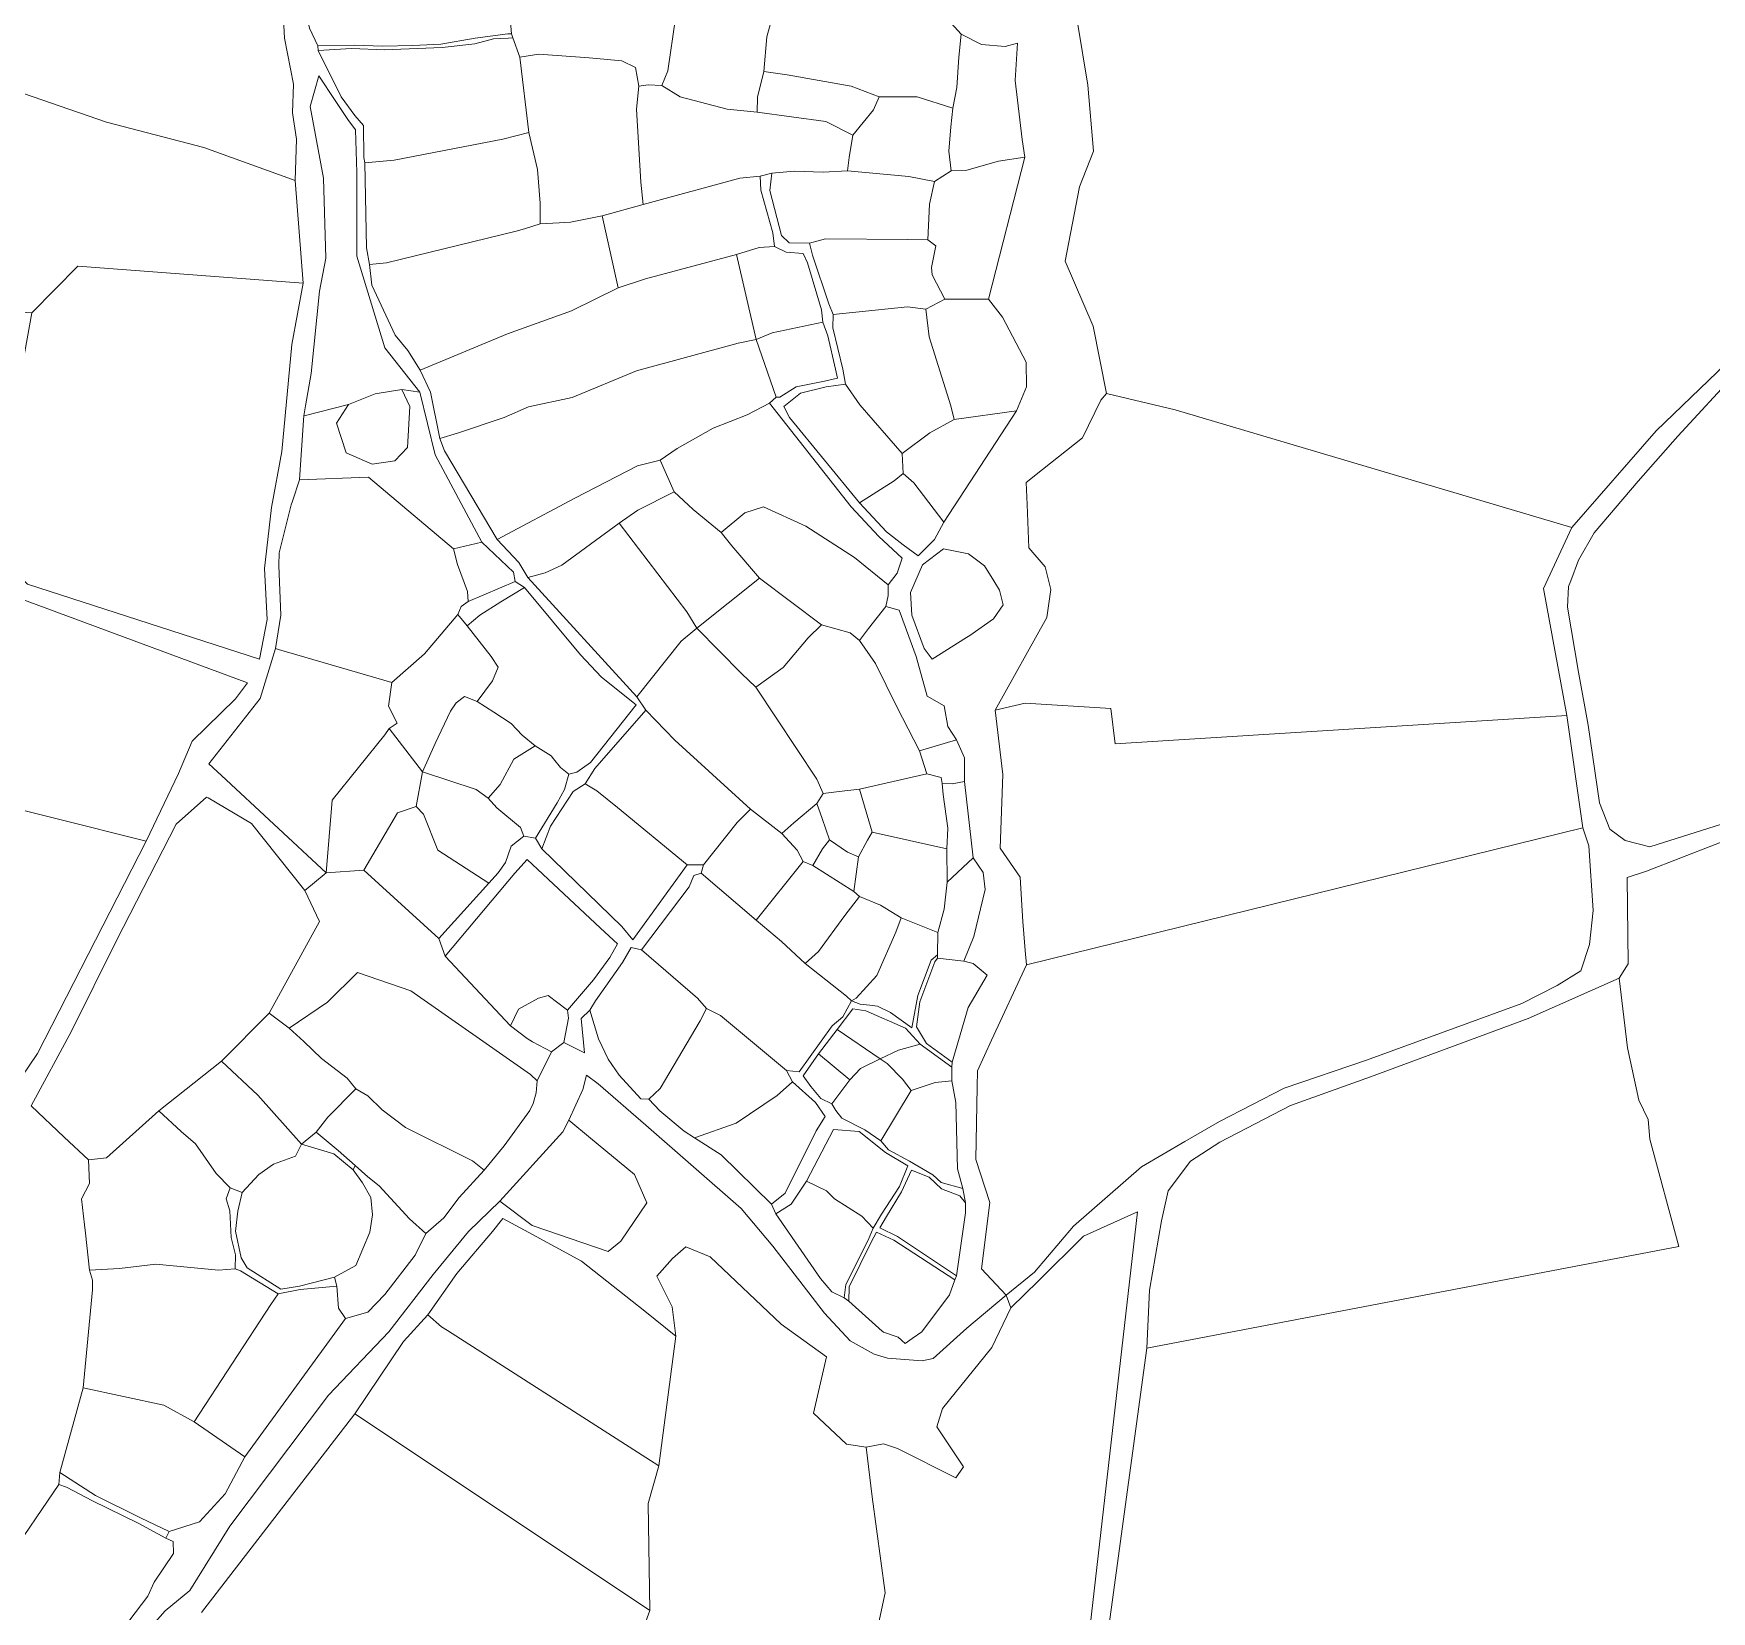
# Model space of a CAD drawing. Header units: metres. Extents: x 542555 to 550520, y 1840485 to 1846995.
# Drawn here: x 549451.6 to 549741.4, y 1843278 to 1843550.5 of the extents above; entities that cross this region are included whole.
import ezdxf

# ---------------------------------------------------------------- set-up
doc = ezdxf.new("R2010")
doc.units = ezdxf.units.M
doc.header["$MEASUREMENT"] = 0
doc.layers.add('Level 30', color=7, linetype='Continuous', lineweight=0)

msp = doc.modelspace()

# ---------------------------------------------------------------- linework, layer by layer
at = {"layer": 'Level 30', "color": 7, "linetype": 'Continuous', "lineweight": 0, "flags": 128}
for points in [[(549478.33, 1843597.23), (549495.6, 1843590.52), (549498.86, 1843585.84), (549494.76, 1843565.35), (549494.63, 1843555.29), (549494.94, 1843549.75), (549496.48, 1843541.77), (549496.3, 1843536.86), (549497, 1843532.3), (549496.81, 1843525.14), (549481, 1843530.84), (549464.21, 1843535.23), (549433.77, 1843545.69), (549437.98, 1843557.27), (549446.52, 1843560.86), (549471.25, 1843571.05), (549462.19, 1843584.9), (549473.22, 1843592.78), (549478.33, 1843597.23)], [(549533.71, 1843555.73), (549534.15, 1843550.47), (549533.51, 1843550.49), (549527.87, 1843549.72), (549521.94, 1843548.73), (549517.09, 1843548.46), (549511.85, 1843548.35), (549507, 1843548.53), (549500.71, 1843548.39), (549499.27, 1843551.44), (549498.02, 1843556.67), (549497.96, 1843560.44), (549498.39, 1843566.12), (549499.06, 1843567.81), (549501.21, 1843567.59), (549507.67, 1843566.19), (549523.58, 1843564.26), (549532.76, 1843563.27), (549532.96, 1843561.36), (549533.28, 1843558.57), (549533.71, 1843555.73)], [(549578.28, 1843549.98), (549577.73, 1843543.96), (549576.67, 1843539.56), (549576.6, 1843536.96), (549571.41, 1843537.49), (549563.28, 1843539.63), (549560.12, 1843541.59), (549561.18, 1843544.07), (549562.49, 1843553.17), (549563.78, 1843564.17), (549565.73, 1843563.8), (549572.89, 1843563.48), (549578.78, 1843562.57), (549581.71, 1843561.34), (549580.88, 1843559.58), (549578.28, 1843549.98)], [(549611.08, 1843541.23), (549610.36, 1843537.62), (549604.22, 1843539.61), (549597.69, 1843539.59), (549592.85, 1843541.42), (549581.79, 1843543.43), (549577.73, 1843543.96), (549578.28, 1843549.98), (549580.88, 1843559.58), (549581.71, 1843561.34), (549592.8, 1843556.98), (549600.54, 1843555.92), (549605.1, 1843555.95), (549609.51, 1843552.97), (549611.83, 1843550.44), (549611.4, 1843546.46), (549611.08, 1843541.23)], [(549551.04, 1843554.92), (549559.08, 1843553.4), (549562.49, 1843553.17), (549561.18, 1843544.07), (549560.12, 1843541.59), (549557.76, 1843541.7), (549556.17, 1843541.42), (549555.57, 1843544.69), (549553.23, 1843545.84), (549547.55, 1843546.34), (549538.9, 1843546.96), (549535.58, 1843546.48), (549534.4, 1843549.78), (549534.15, 1843550.47), (549533.71, 1843555.73), (549543.1, 1843555.56), (549546.96, 1843555.11), (549551.04, 1843554.92)], [(549506.53, 1843547.93), (549500.77, 1843547.59), (549500.71, 1843548.39), (549507, 1843548.53), (549511.85, 1843548.35), (549517.09, 1843548.46), (549521.94, 1843548.73), (549527.87, 1843549.72), (549533.51, 1843550.49), (549534.15, 1843550.47), (549534.4, 1843549.78), (549533.6, 1843549.73), (549531.06, 1843549.65), (549527.81, 1843548.77), (549522.17, 1843548.12), (549512.2, 1843547.75), (549506.53, 1843547.93)], [(549612.78, 1843526.95), (549610.12, 1843526.82), (549609.71, 1843530.19), (549610.04, 1843534.43), (549610.36, 1843537.62), (549611.08, 1843541.23), (549611.4, 1843546.46), (549611.83, 1843550.44), (549615.32, 1843548.67), (549619.42, 1843548.32), (549621.57, 1843548.86), (549621.13, 1843542.43), (549622.36, 1843532.22), (549622.8, 1843529.16), (549618.25, 1843528.51), (549612.78, 1843526.95)], [(549535.58, 1843546.48), (549537.13, 1843533.45), (549532.63, 1843532.3), (549513.89, 1843528.66), (549508.81, 1843528.19), (549508.67, 1843529.15), (549508.59, 1843534.64), (549507.1, 1843536.4), (549504.72, 1843539.58), (549500.77, 1843547.59), (549506.53, 1843547.93), (549512.2, 1843547.75), (549522.17, 1843548.12), (549527.81, 1843548.77), (549531.06, 1843549.65), (549533.6, 1843549.73), (549534.4, 1843549.78), (549535.58, 1843546.48)], [(549459.26, 1843510.34), (549451.27, 1843502.28), (549428.16, 1843503.74), (549421.5, 1843511.49), (549415.54, 1843513.1), (549426.19, 1843534.39), (549433.77, 1843545.69), (549464.21, 1843535.23), (549481, 1843530.84), (549496.81, 1843525.14), (549498.14, 1843507.43), (549459.26, 1843510.34)], [(549556.91, 1843521.01), (549549.79, 1843519.05), (549544.37, 1843517.97), (549542.4, 1843517.82), (549539.12, 1843517.68), (549539.09, 1843521.24), (549538.67, 1843527.03), (549537.13, 1843533.45), (549535.58, 1843546.48), (549538.9, 1843546.96), (549547.55, 1843546.34), (549553.23, 1843545.84), (549555.57, 1843544.69), (549556.17, 1843541.42), (549555.74, 1843537.5), (549556.49, 1843524.87), (549556.91, 1843521.01)], [(549518.31, 1843488.58), (549515.19, 1843489.05), (549510.61, 1843488.31), (549505.99, 1843486.47), (549498.3522, 1843484.4935), (549498.3, 1843484.48), (549498.5907, 1843486.2123), (549499.53, 1843491.81), (549501, 1843506.04), (549502.09, 1843511.74), (549501.69, 1843525.56), (549499.4, 1843537.92), (549500.88, 1843543.24), (549503.71, 1843538.98), (549505.87, 1843535.68), (549507.18, 1843533.92), (549507.41, 1843526.52), (549507.46, 1843512.07), (549512.26, 1843496.25), (549518.31, 1843488.58)], [(549576.6, 1843536.96), (549588.47, 1843535.35), (549593.13, 1843533), (549592.47, 1843529.13), (549592.21, 1843526.8), (549588, 1843526.6), (549583.01, 1843526.74), (549579.13, 1843526.41), (549577.08, 1843525.9), (549573.6, 1843525.56), (549556.91, 1843521.01), (549556.49, 1843524.87), (549555.74, 1843537.5), (549556.17, 1843541.42), (549557.76, 1843541.7), (549560.12, 1843541.59), (549563.28, 1843539.63), (549571.41, 1843537.49), (549576.6, 1843536.96)], [(549577.73, 1843543.96), (549581.79, 1843543.43), (549592.85, 1843541.42), (549597.69, 1843539.59), (549596.67, 1843537.34), (549593.13, 1843533), (549588.47, 1843535.35), (549576.6, 1843536.96), (549576.67, 1843539.56), (549577.73, 1843543.96)], [(549597.69, 1843539.59), (549604.22, 1843539.61), (549610.36, 1843537.62), (549610.04, 1843534.43), (549609.71, 1843530.19), (549610.12, 1843526.82), (549607.21, 1843524.97), (549602.79, 1843525.85), (549592.21, 1843526.8), (549592.47, 1843529.13), (549593.13, 1843533), (549596.67, 1843537.34), (549597.69, 1843539.59)], [(549512.54, 1843510.94), (549509.6, 1843510.62), (549509.12, 1843513.49), (549508.81, 1843528.19), (549513.89, 1843528.66), (549532.63, 1843532.3), (549537.13, 1843533.45), (549538.67, 1843527.03), (549539.09, 1843521.24), (549539.12, 1843517.68), (549536.42, 1843516.82), (549534.94, 1843516.37), (549512.54, 1843510.94)], [(549610.12, 1843526.82), (549612.78, 1843526.95), (549618.25, 1843528.51), (549622.8, 1843529.16), (549616.55, 1843504.67), (549608.98, 1843504.63), (549606.83, 1843508.86), (549606.71, 1843510.11), (549607.43, 1843513.85), (549606.08, 1843514.9), (549606.34, 1843521.06), (549607.21, 1843524.97), (549610.12, 1843526.82)], [(549576.91, 1843513.55), (549573.03, 1843512.39), (549557.3, 1843508.19), (549552.55, 1843506.59), (549549.79, 1843519.05), (549556.91, 1843521.01), (549573.6, 1843525.56), (549577.08, 1843525.9), (549577.25, 1843523.49), (549579.3, 1843516.1), (549579.61, 1843513.77), (549576.91, 1843513.55)], [(549592.21, 1843526.8), (549602.79, 1843525.85), (549607.21, 1843524.97), (549606.34, 1843521.06), (549606.08, 1843514.9), (549602.64, 1843514.98), (549588.4, 1843515.05), (549585.61, 1843514.3), (549582.13, 1843514.38), (549580.82, 1843515.64), (549578.75, 1843523.43), (549579.13, 1843526.41), (549583.01, 1843526.74), (549588, 1843526.6), (549592.21, 1843526.8)], [(549549.79, 1843519.05), (549552.55, 1843506.59), (549544.5, 1843502.64), (549533.47, 1843498.64), (549518.36, 1843492.36), (549516.26, 1843495.81), (549514.06, 1843498.46), (549510.02, 1843507.05), (549509.6, 1843510.62), (549512.54, 1843510.94), (549534.94, 1843516.37), (549536.42, 1843516.82), (549539.12, 1843517.68), (549542.4, 1843517.82), (549544.37, 1843517.97), (549549.79, 1843519.05)], [(549579.2, 1843498.86), (549576.44, 1843497.7), (549573.03, 1843512.39), (549576.91, 1843513.55), (549579.61, 1843513.77), (549581.59, 1843512.79), (549584.56, 1843512.52), (549585.31, 1843510.91), (549587.71, 1843502.82), (549587.91, 1843500.65), (549579.2, 1843498.86)], [(549608.98, 1843504.63), (549605.73, 1843502.9), (549602.53, 1843503.3), (549589.7, 1843502), (549588.95, 1843503.84), (549586.16, 1843512.28), (549585.61, 1843514.3), (549588.4, 1843515.05), (549602.64, 1843514.98), (549606.08, 1843514.9), (549607.43, 1843513.85), (549606.71, 1843510.11), (549606.83, 1843508.86), (549608.98, 1843504.63)], [(549451.27, 1843502.28), (549459.26, 1843510.34), (549498.14, 1843507.43), (549496.2, 1843496.83), (549494.48, 1843478.32), (549492.71, 1843468.66), (549491.51, 1843458.14), (549491.94, 1843449.31), (549490.62, 1843442.47), (549450.57, 1843455.41), (549428.7, 1843476.57), (549432.66, 1843480.9), (549437.95, 1843483.36), (549448.99, 1843489.46), (549451.27, 1843502.28)], [(549573.03, 1843512.39), (549576.44, 1843497.7), (549573.3, 1843497.03), (549555.74, 1843492.29), (549544.62, 1843487.66), (549537.08, 1843486.08), (549532.87, 1843484.22), (549524.85, 1843481.49), (549521.79, 1843480.56), (549520.14, 1843488.61), (549518.36, 1843492.36), (549533.47, 1843498.64), (549544.5, 1843502.64), (549552.55, 1843506.59), (549557.3, 1843508.19), (549573.03, 1843512.39)], [(549616.55, 1843504.67), (549618.99, 1843501.56), (549623.06, 1843493.78), (549623.13, 1843489.51), (549621.36, 1843485.37), (549610.63, 1843483.85), (549610.03, 1843486.2), (549606.3, 1843498.13), (549605.73, 1843502.9), (549608.98, 1843504.63), (549616.55, 1843504.67)], [(549605.73, 1843502.9), (549606.3, 1843498.13), (549610.03, 1843486.2), (549610.63, 1843483.85), (549606.44, 1843481.55), (549601.62, 1843478), (549594.34, 1843486.38), (549591.85, 1843489.96), (549591.41, 1843492.54), (549589.68, 1843499.72), (549589.7, 1843502), (549602.53, 1843503.3), (549605.73, 1843502.9)], [(549587.91, 1843500.65), (549588.82, 1843498.34), (549590.11, 1843492.55), (549590.44, 1843491), (549588.22, 1843490.51), (549583.35, 1843489.5), (549580.5, 1843487.7), (549579.85, 1843487.7), (549576.44, 1843497.7), (549579.2, 1843498.86), (549587.91, 1843500.65)], [(549576.44, 1843497.7), (549579.85, 1843487.7), (549578.7, 1843486.66), (549574.84, 1843484.69), (549568.99, 1843482.35), (549562.79, 1843478.87), (549559.84, 1843476.85), (549555.93, 1843475.86), (549545.1, 1843470.27), (549531.65, 1843463.13), (549522.6, 1843478.43), (549521.79, 1843480.56), (549524.85, 1843481.49), (549532.87, 1843484.22), (549537.08, 1843486.08), (549544.62, 1843487.66), (549555.74, 1843492.29), (549573.3, 1843497.03), (549576.44, 1843497.7)], [(549601.62, 1843478), (549601.78, 1843474.54), (549600.23, 1843473.24), (549594.24, 1843469.44), (549582.15, 1843484.23), (549581.18, 1843486.1), (549584.1, 1843488.39), (549588.51, 1843489.51), (549591.85, 1843489.96), (549594.34, 1843486.38), (549601.62, 1843478)], [(549529.02, 1843462.68), (549524.12, 1843461.52), (549509.47, 1843473.93), (549497.51, 1843473.46), (549498.2462, 1843483.7299), (549498.3, 1843484.48), (549498.3522, 1843484.4935), (549505.99, 1843486.47), (549503.92, 1843483.22), (549505.57, 1843478.1), (549510.07, 1843476.17), (549513.98, 1843476.74), (549516.16, 1843479.04), (549516.58, 1843486.1), (549515.19, 1843489.05), (549518.31, 1843488.58), (549520.94, 1843477.77), (549529.02, 1843462.68)], [(549503.92, 1843483.22), (549505.99, 1843486.47), (549510.61, 1843488.31), (549515.19, 1843489.05), (549516.58, 1843486.1), (549516.16, 1843479.04), (549513.98, 1843476.74), (549510.07, 1843476.17), (549505.57, 1843478.1), (549503.92, 1843483.22)], [(549578.7, 1843486.66), (549592.84, 1843468.76), (549597.6, 1843463.68), (549601.65, 1843459.9), (549600.75, 1843457.33), (549599.24, 1843455.33), (549593.4, 1843460.02), (549585, 1843465.44), (549577.71, 1843468.76), (549574.45, 1843467.73), (549570.39, 1843464.37), (549565.53, 1843468.33), (549562.24, 1843471.36), (549559.84, 1843476.85), (549562.79, 1843478.87), (549568.99, 1843482.35), (549574.84, 1843484.69), (549578.7, 1843486.66)], [(549636.92, 1843488.34), (549648.78, 1843485.52), (549717.29, 1843465.21), (549712.43, 1843454.67), (549716.44, 1843432.71), (549638.42, 1843427.83), (549637.67, 1843433.94), (549622.89, 1843434.88), (549617.69, 1843433.66), (549626.63, 1843449.67), (549627.31, 1843454.49), (549626.31, 1843458.4), (549623.53, 1843461.72), (549623.232, 1843469.1833), (549623.08, 1843472.99), (549625.8808, 1843475.2122), (549632.81, 1843480.71), (549635.94, 1843487.23), (549636.92, 1843488.34)], [(549610.63, 1843483.85), (549621.36, 1843485.37), (549608.84, 1843466.15), (549603.63, 1843472.95), (549601.78, 1843474.54), (549601.62, 1843478), (549606.44, 1843481.55), (549610.63, 1843483.85)], [(549559.84, 1843476.85), (549562.24, 1843471.36), (549555.97, 1843468.22), (549552.73, 1843465.93), (549542.87, 1843458.72), (549539.96, 1843457.35), (549537, 1843456.58), (549535.42, 1843459.14), (549531.65, 1843463.13), (549545.1, 1843470.27), (549555.93, 1843475.86), (549559.84, 1843476.85)], [(549525.46, 1843451.55), (549524.89, 1843450.18), (549519.12, 1843443.38), (549513.49, 1843438.42), (549493.9178, 1843444.1371), (549493.36, 1843444.3), (549494.28, 1843450.06), (549493.98, 1843458.66), (549494.04, 1843460.84), (549496.11, 1843469.15), (549496.3075, 1843469.7579), (549497.51, 1843473.46), (549509.47, 1843473.93), (549524.12, 1843461.52), (549524.82, 1843458.81), (549526.57, 1843454.15), (549526.64, 1843452.45), (549525.46, 1843451.55)], [(549601.78, 1843474.54), (549603.63, 1843472.95), (549608.84, 1843466.15), (549607.2, 1843463.16), (549604.42, 1843460.29), (549601.8, 1843462.2), (549598.9, 1843464.46), (549594.24, 1843469.44), (549600.23, 1843473.24), (549601.78, 1843474.54)], [(549576.98, 1843456.43), (549566.19, 1843447.8), (549564.45, 1843450.62), (549552.73, 1843465.93), (549555.97, 1843468.22), (549562.24, 1843471.36), (549565.53, 1843468.33), (549570.39, 1843464.37), (549572.22, 1843462.06), (549576.98, 1843456.43)], [(549570.39, 1843464.37), (549574.45, 1843467.73), (549577.71, 1843468.76), (549585, 1843465.44), (549593.4, 1843460.02), (549599.24, 1843455.33), (549599.22, 1843453.47), (549598.8, 1843451.56), (549595.83, 1843447.74), (549594.27, 1843445.69), (549592.63, 1843447), (549587.71, 1843448.38), (549576.98, 1843456.43), (549572.22, 1843462.06), (549570.39, 1843464.37)], [(549552.73, 1843465.93), (549564.45, 1843450.62), (549566.19, 1843447.8), (549563.47, 1843445.58), (549555.81, 1843435.97), (549537, 1843456.58), (549539.96, 1843457.35), (549542.87, 1843458.72), (549552.73, 1843465.93)], [(549534.77, 1843455.89), (549526.64, 1843452.45), (549526.57, 1843454.15), (549524.82, 1843458.81), (549524.12, 1843461.52), (549529.02, 1843462.68), (549534.47, 1843457.48), (549534.77, 1843455.89)], [(549617.4413, 1843455.9942), (549618.43, 1843454.4), (549619.06, 1843451.82), (549617.42, 1843449.43), (549613.3193, 1843446.5639), (549612.77, 1843446.18), (549606.82, 1843442.46), (549605.41, 1843444.28), (549603.28, 1843450.07), (549603.05, 1843453.98), (549605.15, 1843458.73), (549608.75, 1843461.5), (549613.09, 1843460.65), (549615.85, 1843458.56), (549617.4413, 1843455.9942)], [(549528.71, 1843450.06), (549526.48, 1843448.24), (549524.89, 1843450.18), (549525.46, 1843451.55), (549526.64, 1843452.45), (549534.77, 1843455.89), (549536.41, 1843454.84), (549532.29, 1843452.35), (549528.71, 1843450.06)], [(549536.41, 1843454.84), (549546.1, 1843443.23), (549549.71, 1843439.37), (549555.68, 1843434.58), (549547.79, 1843424.63), (549545.44, 1843422.92), (549544.03, 1843422.6), (549542.63, 1843423.74), (549541.42, 1843425.23), (549541, 1843425.78), (549538.22, 1843427.49), (549536.02, 1843429.35), (549534.07, 1843431.34), (549531.1, 1843433.32), (549528.2, 1843435.16), (549530.86, 1843438.71), (549531.84, 1843441.09), (549530.64, 1843442.92), (549526.48, 1843448.24), (549528.71, 1843450.06), (549532.29, 1843452.35), (549536.41, 1843454.84)], [(549576.98, 1843456.43), (549587.71, 1843448.38), (549585.39, 1843446.14), (549581.09, 1843441.04), (549576.35, 1843437.63), (549573.86, 1843439.97), (549566.19, 1843447.8), (549576.98, 1843456.43)], [(549445.77, 1843454.2), (549488.57, 1843438.38), (549486.47, 1843435.63), (549478.99, 1843428.28), (549476.63, 1843422.72), (549471.02, 1843411.04), (549424.18, 1843422.76), (549414.25, 1843433.88), (549427.43, 1843443.79), (549435.32, 1843446.89), (549445.77, 1843454.2)], [(549530.86, 1843438.71), (549528.2, 1843435.16), (549526.04, 1843436.01), (549524.6, 1843434.89), (549523.61, 1843433.5), (549520.95, 1843427.88), (549518.76, 1843422.98), (549513.03, 1843430.47), (549514.42, 1843431.43), (549512.89, 1843434.36), (549513.49, 1843438.42), (549519.12, 1843443.38), (549524.89, 1843450.18), (549526.48, 1843448.24), (549530.64, 1843442.92), (549531.84, 1843441.09), (549530.86, 1843438.71)], [(549611, 1843428.55), (549604.62, 1843426.63), (549600.7, 1843434.24), (549597.01, 1843441.73), (549594.27, 1843445.69), (549595.83, 1843447.74), (549598.8, 1843451.56), (549601.14, 1843450.92), (549604.07, 1843442.92), (549605.98, 1843436.08), (549608.87, 1843434.41), (549609.54, 1843430.85), (549611, 1843428.55)], [(549588, 1843419.24), (549586.91, 1843417.51), (549582.9, 1843414.19), (549580.87, 1843412.35), (549575.41, 1843416.56), (549562.36, 1843428.48), (549557.35, 1843433.67), (549555.81, 1843435.97), (549563.47, 1843445.58), (549566.19, 1843447.8), (549573.86, 1843439.97), (549576.35, 1843437.63), (549586.91, 1843421.74), (549588, 1843419.24)], [(549604.62, 1843426.63), (549605.91, 1843422.64), (549594.26, 1843419.99), (549590.74, 1843419.62), (549588, 1843419.24), (549586.91, 1843421.74), (549576.35, 1843437.63), (549581.09, 1843441.04), (549585.39, 1843446.14), (549587.71, 1843448.38), (549592.63, 1843447), (549594.27, 1843445.69), (549597.01, 1843441.73), (549600.7, 1843434.24), (549604.62, 1843426.63)], [(549513.49, 1843438.42), (549512.89, 1843434.36), (549514.42, 1843431.43), (549513.03, 1843430.47), (549512.25, 1843429.4), (549503.18, 1843418.11), (549502.13, 1843405.53), (549484.0673, 1843422.3427), (549481.9, 1843424.36), (549490.72, 1843435.64), (549493.36, 1843444.3), (549493.9178, 1843444.1371), (549513.49, 1843438.42)], [(549528.2, 1843435.16), (549531.1, 1843433.32), (549534.07, 1843431.34), (549536.02, 1843429.35), (549538.22, 1843427.49), (549534.58, 1843425.2), (549532.18, 1843420.83), (549530.11, 1843418.47), (549528.06, 1843419.93), (549518.76, 1843422.98), (549520.95, 1843427.88), (549523.61, 1843433.5), (549524.6, 1843434.89), (549526.04, 1843436.01), (549528.2, 1843435.16)], [(549719.2, 1843413.33), (549623.12, 1843389.65), (549622.9072, 1843392.1059), (549622.53, 1843396.46), (549622.4935, 1843397.0673), (549622.03, 1843404.78), (549618.56, 1843409.8), (549619.02, 1843422.51), (549617.69, 1843433.66), (549622.89, 1843434.88), (549637.67, 1843433.94), (549638.42, 1843427.83), (549716.44, 1843432.71), (549719.2, 1843413.33)], [(549557.35, 1843433.67), (549562.36, 1843428.48), (549575.41, 1843416.56), (549573.11, 1843414.24), (549567.3, 1843406.96), (549564.52, 1843406.91), (549552.46, 1843416.83), (549548.88, 1843419.69), (549546.87, 1843420.9), (549548.52, 1843423.58), (549557.35, 1843433.67)], [(549518.76, 1843422.98), (549517.67, 1843417.02), (549514.47, 1843415.94), (549508.67, 1843406.01), (549502.13, 1843405.53), (549503.18, 1843418.11), (549512.25, 1843429.4), (549513.03, 1843430.47), (549518.76, 1843422.98)], [(549612.42, 1843425.41), (549612.42, 1843421.35), (549610.29, 1843420.92), (549608.57, 1843420.97), (549608.38, 1843422.03), (549605.91, 1843422.64), (549604.62, 1843426.63), (549611, 1843428.55), (549612.42, 1843425.41)], [(549538.22, 1843427.49), (549541, 1843425.78), (549541.42, 1843425.23), (549542.63, 1843423.74), (549544.03, 1843422.6), (549543.3, 1843419.96), (549542.03, 1843417.67), (549538.31, 1843411.53), (549536.31, 1843411.91), (549535.68, 1843413.39), (549531.63, 1843416.78), (549530.11, 1843418.47), (549532.18, 1843420.83), (549534.58, 1843425.2), (549538.22, 1843427.49)], [(549424.18, 1843422.76), (549471.02, 1843411.04), (549452.26, 1843374.33), (549446.87, 1843366.35), (549433.49, 1843353.82), (549420.94, 1843342.46), (549390.97, 1843364.6), (549386.65, 1843398.08), (549395.66, 1843400.33), (549401.95, 1843409.93), (549404.04, 1843411.06), (549411, 1843410.89), (549424.18, 1843422.76)], [(549531.86, 1843405.56), (549530.26, 1843403.78), (549521.43, 1843409.47), (549518.97, 1843415.69), (549517.67, 1843417.02), (549518.76, 1843422.98), (549528.06, 1843419.93), (549530.11, 1843418.47), (549531.63, 1843416.78), (549535.68, 1843413.39), (549536.31, 1843411.91), (549534.12, 1843410.17), (549533.09, 1843407.33), (549531.86, 1843405.56)], [(549553.22, 1843396.3), (549539.42, 1843409.69), (549540.91, 1843413.6), (549544.8, 1843419.62), (549546.87, 1843420.9), (549548.88, 1843419.69), (549552.46, 1843416.83), (549564.52, 1843406.91), (549555.13, 1843393.98), (549553.22, 1843396.3)], [(549595.65, 1843411.22), (549594.08, 1843408.3), (549592.2, 1843409.12), (549589.06, 1843411.27), (549587.82, 1843414.92), (549586.91, 1843417.51), (549588, 1843419.24), (549590.74, 1843419.62), (549594.26, 1843419.99), (549594.86, 1843418.06), (549596.46, 1843412.55), (549595.65, 1843411.22)], [(549609.5, 1843413.27), (549609.33, 1843409.67), (549596.46, 1843412.55), (549594.86, 1843418.06), (549594.26, 1843419.99), (549605.91, 1843422.64), (549608.38, 1843422.03), (549608.57, 1843420.97), (549608.69, 1843419.07), (549609.5, 1843413.27)], [(549613.9, 1843408.14), (549609.43, 1843403.91), (549609.33, 1843409.67), (549609.5, 1843413.27), (549608.69, 1843419.07), (549608.57, 1843420.97), (549610.29, 1843420.92), (549612.42, 1843421.35), (549613.9, 1843408.14)], [(549498.46, 1843402.5), (549501.01, 1843397.12), (549492.32, 1843381.28), (549484.08, 1843373.01), (549473.22, 1843364.45), (549464.21, 1843356.32), (549461.06, 1843355.95), (549456.8964, 1843359.8862), (549451.17, 1843365.3), (549458.15, 1843378.17), (549465.92, 1843393.87), (549476.21, 1843413.94), (549481.48, 1843418.64), (549481.7522, 1843418.4803), (549489.25, 1843414.08), (549498.46, 1843402.5)], [(549530.26, 1843403.78), (549521.61, 1843394.18), (549508.67, 1843406.01), (549514.47, 1843415.94), (549517.67, 1843417.02), (549518.97, 1843415.69), (549521.43, 1843409.47), (549530.26, 1843403.78)], [(549586.91, 1843417.51), (549587.82, 1843414.92), (549589.06, 1843411.27), (549587.87, 1843409.71), (549586.23, 1843406.84), (549584.55, 1843407.51), (549583.51, 1843409.47), (549580.87, 1843412.35), (549582.9, 1843414.19), (549586.91, 1843417.51)], [(549584.55, 1843407.51), (549576.4, 1843397.4), (549566.93, 1843405.49), (549567.3, 1843406.96), (549573.11, 1843414.24), (549575.41, 1843416.56), (549580.87, 1843412.35), (549583.51, 1843409.47), (549584.55, 1843407.51)], [(549567.3, 1843406.96), (549566.93, 1843405.49), (549565.64, 1843405.07), (549564.85, 1843403.16), (549556.61, 1843392.23), (549554.83, 1843392.68), (549553.3, 1843390.05), (549548.64, 1843383.43), (549547.67, 1843381.85), (549546.18, 1843380.4), (549546.74, 1843374.47), (549543.18, 1843376.26), (549544.01, 1843380.44), (549543.82, 1843381.83), (549548.31, 1843387.06), (549551.12, 1843390.94), (549552.45, 1843393.27), (549549.52, 1843395.99), (549536.86, 1843407.84), (549534.75, 1843405.49), (549522.7, 1843391.17), (549521.61, 1843394.18), (549530.26, 1843403.78), (549531.86, 1843405.56), (549533.09, 1843407.33), (549534.12, 1843410.17), (549536.31, 1843411.91), (549538.31, 1843411.53), (549539.42, 1843409.69), (549553.22, 1843396.3), (549555.13, 1843393.98), (549564.52, 1843406.91), (549567.3, 1843406.96)], [(549594.08, 1843408.3), (549593.29, 1843402.31), (549586.23, 1843406.84), (549587.87, 1843409.71), (549589.06, 1843411.27), (549592.2, 1843409.12), (549594.08, 1843408.3)], [(549608.89, 1843399.25), (549607.8, 1843395.27), (549601.44, 1843397.8), (549597.9, 1843399.96), (549594.29, 1843401.49), (549593.29, 1843402.31), (549594.08, 1843408.3), (549595.65, 1843411.22), (549596.46, 1843412.55), (549609.33, 1843409.67), (549609.43, 1843403.91), (549608.89, 1843399.25)], [(549720.22, 1843410.22), (549720.99, 1843399.07), (549720.37, 1843393.15), (549718.86, 1843388.62), (549714.76, 1843386.1), (549708.68, 1843383), (549681.83, 1843373.18), (549667.63, 1843368.33), (549656.47, 1843362.58), (549650.48, 1843359.14), (549642.97, 1843354.75), (549631.24, 1843344.52), (549624.49, 1843336.56), (549619.59, 1843332.59), (549615.32, 1843337.16), (549616.75, 1843348.6), (549614.36, 1843356.05), (549614.5735, 1843368.6061), (549614.62, 1843371.34), (549617.0942, 1843376.6696), (549623.12, 1843389.65), (549719.2, 1843413.33), (549720.22, 1843410.22)], [(549534, 1843379.12), (549536.87, 1843376.95), (549537.78, 1843376.35), (549541.07, 1843374.62), (549538.56, 1843369.61), (549537.45, 1843370.72), (549516.77, 1843385.15), (549507.56, 1843388.31), (549502.36, 1843383.18), (549495.72, 1843378.69), (549492.32, 1843381.28), (549501.01, 1843397.12), (549498.46, 1843402.5), (549502.13, 1843405.53), (549508.67, 1843406.01), (549521.61, 1843394.18), (549522.7, 1843391.17), (549534, 1843379.12)], [(549548.31, 1843387.06), (549543.82, 1843381.83), (549540.5, 1843384.36), (549538.82, 1843383.89), (549535.39, 1843382.02), (549534, 1843379.12), (549522.7, 1843391.17), (549534.75, 1843405.49), (549536.86, 1843407.84), (549549.52, 1843395.99), (549552.45, 1843393.27), (549551.12, 1843390.94), (549548.31, 1843387.06)], [(549583.87, 1843371.2), (549581.68, 1843371.39), (549570.25, 1843380.93), (549567.84, 1843382.1), (549566.26, 1843383.91), (549556.61, 1843392.23), (549564.85, 1843403.16), (549565.64, 1843405.07), (549566.93, 1843405.49), (549576.4, 1843397.4), (549580.78, 1843393.67), (549584.87, 1843389.91), (549592.03, 1843384.26), (549592.89, 1843383.45), (549591.37, 1843380.66), (549589.52, 1843379.1), (549583.87, 1843371.2)], [(549593.29, 1843402.31), (549594.29, 1843401.49), (549591.71, 1843398.17), (549587.2, 1843391.95), (549584.87, 1843389.91), (549580.78, 1843393.67), (549576.4, 1843397.4), (549584.55, 1843407.51), (549586.23, 1843406.84), (549593.29, 1843402.31)], [(549615.6, 1843405.59), (549615.99, 1843402.65), (549614.04, 1843394.55), (549612.3, 1843390.29), (549607.74, 1843390.79), (549607.73, 1843391.36), (549607.8, 1843395.27), (549608.89, 1843399.25), (549609.43, 1843403.91), (549613.9, 1843408.14), (549615.6, 1843405.59)], [(549594.29, 1843401.49), (549597.9, 1843399.96), (549601.44, 1843397.8), (549600.56, 1843395.31), (549597.25, 1843387.82), (549593.7, 1843383.87), (549592.89, 1843383.45), (549592.03, 1843384.26), (549584.87, 1843389.91), (549587.2, 1843391.95), (549591.71, 1843398.17), (549594.29, 1843401.49)], [(549607.8, 1843395.27), (549607.73, 1843391.36), (549606.62, 1843390.47), (549604.32, 1843384.38), (549603.31, 1843378.77), (549599.61, 1843381.43), (549597.35, 1843382.49), (549596.04, 1843382.68), (549594.38, 1843382.88), (549592.89, 1843383.45), (549593.7, 1843383.87), (549597.25, 1843387.82), (549600.56, 1843395.31), (549601.44, 1843397.8), (549607.8, 1843395.27)], [(549559.82, 1843368.28), (549557.87, 1843366.43), (549556.51, 1843366.49), (549552.73, 1843370.62), (549550.86, 1843373.34), (549549.18, 1843376.85), (549547.67, 1843381.85), (549548.64, 1843383.43), (549553.3, 1843390.05), (549554.83, 1843392.68), (549556.61, 1843392.23), (549566.26, 1843383.91), (549567.84, 1843382.1), (549566.74, 1843379.98), (549559.82, 1843368.28)], [(549600.84, 1843342.7), (549611.02, 1843335.94), (549610.76, 1843335.23), (549600.21, 1843342.07), (549597.23, 1843343.49), (549596.26, 1843341.73), (549592.5, 1843334.06), (549592.4, 1843331.57), (549591.59, 1843332.15), (549591.9, 1843334.44), (549595.78, 1843342.12), (549596.62, 1843344.14), (549598.08, 1843346.61), (549601.16, 1843351.39), (549602.63, 1843354.91), (549598.75, 1843357.23), (549594.18, 1843360.85), (549589.76, 1843361.2), (549585.13, 1843352.31), (549582.47, 1843348.33), (549579.84, 1843346.65), (549579.08, 1843348.33), (549581.43, 1843350.21), (549586.8, 1843360.99), (549588.35, 1843363.45), (549586.68, 1843365.86), (549582.69, 1843369.45), (549581.68, 1843371.39), (549583.87, 1843371.2), (549589.52, 1843379.1), (549591.37, 1843380.66), (549592.89, 1843383.45), (549594.38, 1843382.88), (549596.04, 1843382.68), (549597.35, 1843382.49), (549599.61, 1843381.43), (549603.31, 1843378.77), (549604.32, 1843384.38), (549606.62, 1843390.47), (549607.73, 1843391.36), (549607.74, 1843390.79), (549607.29, 1843390.2), (549604.68, 1843383.27), (549604.13, 1843378.92), (549605.81, 1843376.09), (549610.26, 1843372.86), (549610.24, 1843371.98), (549604.72, 1843375.98), (549602.21, 1843378.69), (549595.38, 1843381.71), (549593.1, 1843382.03), (549590.4, 1843378.49), (549587.19, 1843374.28), (549584.54, 1843370.48), (549585.86, 1843368.63), (549587.58, 1843366.55), (549589.51, 1843365.64), (549590.18, 1843364.5), (549591.23, 1843363.16), (549595.19, 1843361.18), (549597.94, 1843359.28), (549599.27, 1843357.7), (549602.92, 1843355.74), (549606.94, 1843353.38), (549608.39, 1843352.03), (549612.12, 1843351.03), (549612.59, 1843348.55), (549611.57, 1843349.78), (549608.45, 1843350.98), (549606.31, 1843352.95), (549603.25, 1843354.21), (549601.54, 1843350.42), (549598.92, 1843346.21), (549597.78, 1843344.2), (549600.84, 1843342.7)], [(549495.72, 1843378.69), (549502.36, 1843383.18), (549507.56, 1843388.31), (549516.77, 1843385.15), (549537.45, 1843370.72), (549538.56, 1843369.61), (549538.43, 1843367.54), (549537.9, 1843365.71), (549537.3, 1843364.48), (549532.86, 1843358.39), (549529.45, 1843354.18), (549527.42, 1843355.8), (549515.84, 1843361.53), (549511.82, 1843364.58), (549509.31, 1843367.03), (549507.27, 1843368.22), (549505.76, 1843370.08), (549501.31, 1843373.49), (549498.27, 1843376.43), (549495.72, 1843378.69)], [(549612.3, 1843390.29), (549613.9, 1843389.89), (549616.29, 1843387.85), (549613.06, 1843382.26), (549610.26, 1843372.86), (549605.81, 1843376.09), (549604.13, 1843378.92), (549604.68, 1843383.27), (549607.29, 1843390.2), (549607.74, 1843390.79), (549612.3, 1843390.29)], [(549735.82, 1843340.99), (549643.9, 1843323.45), (549644.36, 1843333.47), (549646.45, 1843345.41), (549647.57, 1843350.64), (549651.44, 1843355.72), (549656.5, 1843359.04), (549668.69, 1843365.37), (549682.56, 1843370.3), (549709.74, 1843380.37), (549725.47, 1843387.38), (549726.92, 1843375.29), (549728.91, 1843366.28), (549730.51, 1843362.93), (549730.76, 1843359.52), (549735.82, 1843340.99)], [(549544.01, 1843380.44), (549543.18, 1843376.26), (549541.07, 1843374.62), (549537.78, 1843376.35), (549536.87, 1843376.95), (549534, 1843379.12), (549535.39, 1843382.02), (549538.82, 1843383.89), (549540.5, 1843384.36), (549543.82, 1843381.83), (549544.01, 1843380.44)], [(549495.72, 1843378.69), (549498.27, 1843376.43), (549501.31, 1843373.49), (549505.76, 1843370.08), (549507.27, 1843368.22), (549502.41, 1843363.36), (549500.4, 1843360.77), (549497.85, 1843358.7), (549490.32, 1843367.15), (549484.08, 1843373.01), (549492.32, 1843381.28), (549495.72, 1843378.69)], [(549581.68, 1843371.39), (549582.69, 1843369.45), (549580.06, 1843367.08), (549572.95, 1843362.32), (549565.74, 1843359.8), (549563.96, 1843360.94), (549559.76, 1843364.45), (549557.87, 1843366.43), (549559.82, 1843368.28), (549566.74, 1843379.98), (549567.84, 1843382.1), (549570.25, 1843380.93), (549581.68, 1843371.39)], [(549590.4, 1843378.49), (549593.1, 1843382.03), (549595.38, 1843381.71), (549602.21, 1843378.69), (549604.72, 1843375.98), (549601, 1843374.91), (549597.86, 1843373.39), (549590.4, 1843378.49)], [(549590.4, 1843378.49), (549597.86, 1843373.39), (549594.45, 1843371.75), (549592.62, 1843369.77), (549587.19, 1843374.28), (549590.4, 1843378.49)], [(549592.62, 1843369.77), (549589.51, 1843365.64), (549587.58, 1843366.55), (549585.86, 1843368.63), (549584.54, 1843370.48), (549587.19, 1843374.28), (549592.62, 1843369.77)], [(549604.72, 1843375.98), (549610.24, 1843371.98), (549610.2, 1843369.64), (549607.33, 1843369.34), (549603.17, 1843367.92), (549601.67, 1843369.89), (549599.03, 1843372.64), (549597.86, 1843373.39), (549601, 1843374.91), (549604.72, 1843375.98)], [(549484.08, 1843373.01), (549490.32, 1843367.15), (549497.85, 1843358.7), (549496.86, 1843356.59), (549493.05, 1843355.25), (549490.49, 1843353.45), (549487.65, 1843350.32), (549485.57, 1843351.16), (549483.12, 1843353.62), (549479.56, 1843358.71), (549477.12, 1843360.84), (549473.22, 1843364.45), (549484.08, 1843373.01)], [(549603.17, 1843367.92), (549597.94, 1843359.28), (549595.19, 1843361.18), (549591.23, 1843363.16), (549590.18, 1843364.5), (549589.51, 1843365.64), (549592.62, 1843369.77), (549594.45, 1843371.75), (549597.86, 1843373.39), (549599.03, 1843372.64), (549601.67, 1843369.89), (549603.17, 1843367.92)], [(549507.27, 1843368.22), (549509.31, 1843367.03), (549511.82, 1843364.58), (549515.84, 1843361.53), (549527.42, 1843355.8), (549529.45, 1843354.18), (549525.14, 1843349.45), (549522.44, 1843345.97), (549519.37, 1843343.27), (549516.51, 1843345.8), (549511.27, 1843351.49), (549509.34, 1843353.06), (549507.12, 1843355.01), (549504.22, 1843357.61), (549500.4, 1843360.77), (549502.41, 1843363.36), (549507.27, 1843368.22)], [(549581.43, 1843350.21), (549579.08, 1843348.33), (549570.37, 1843356.83), (549565.74, 1843359.8), (549572.95, 1843362.32), (549580.06, 1843367.08), (549582.69, 1843369.45), (549586.68, 1843365.86), (549588.35, 1843363.45), (549586.8, 1843360.99), (549581.43, 1843350.21)], [(549599.27, 1843357.7), (549597.94, 1843359.28), (549603.17, 1843367.92), (549607.33, 1843369.34), (549610.2, 1843369.64), (549610.92, 1843365.87), (549611.21, 1843354.4), (549612.12, 1843351.03), (549608.39, 1843352.03), (549606.94, 1843353.38), (549602.92, 1843355.74), (549599.27, 1843357.7)], [(549486.49, 1843339.55), (549486.43, 1843337.13), (549483.53, 1843336.89), (549472.72, 1843337.97), (549466.46, 1843337.19), (549461.23, 1843336.89), (549460.5395, 1843343.2859), (549460.3848, 1843344.7195), (549459.9, 1843349.21), (549461.24, 1843351.9), (549461.06, 1843355.95), (549464.21, 1843356.32), (549473.22, 1843364.45), (549477.12, 1843360.84), (549479.56, 1843358.71), (549483.12, 1843353.62), (549485.57, 1843351.16), (549484.85, 1843349.22), (549485.48, 1843347.16), (549485.71, 1843342.54), (549486.49, 1843339.55)], [(549544.06, 1843362.82), (549547.8026, 1843359.7231), (549555.42, 1843353.42), (549557.52, 1843348.52), (549553.02, 1843341.92), (549550.86, 1843340.15), (549537.8901, 1843344.5621), (549537.72, 1843344.62), (549532.12, 1843348.82), (549543.03, 1843360.8), (549544.06, 1843362.82)], [(549507.12, 1843355.01), (549506.8, 1843354.26), (549503.45, 1843357), (549497.85, 1843358.7), (549500.4, 1843360.77), (549504.22, 1843357.61), (549507.12, 1843355.01)], [(549585.13, 1843352.31), (549589.76, 1843361.2), (549594.18, 1843360.85), (549598.75, 1843357.23), (549602.63, 1843354.91), (549601.16, 1843351.39), (549598.08, 1843346.61), (549596.62, 1843344.14), (549594.69, 1843346.22), (549589.96, 1843349.21), (549588.56, 1843350.61), (549585.13, 1843352.31)], [(549506.8, 1843354.26), (549508.41, 1843351.97), (549509.83, 1843349.46), (549510.16, 1843346.46), (549509.67, 1843343.45), (549507.27, 1843337.72), (549503.57, 1843335.7), (549497.56, 1843334.16), (549494.29, 1843333.6), (549488.48, 1843337.3), (549487.47, 1843339.06), (549486.45, 1843343.66), (549486.88, 1843347.1), (549487.65, 1843350.32), (549490.49, 1843353.45), (549493.05, 1843355.25), (549496.86, 1843356.59), (549497.85, 1843358.7), (549503.45, 1843357), (549506.8, 1843354.26)], [(549507.12, 1843355.01), (549509.34, 1843353.06), (549511.27, 1843351.49), (549516.51, 1843345.8), (549519.37, 1843343.27), (549517.52, 1843339.53), (549512.26, 1843332.68), (549509.34, 1843329.65), (549505.45, 1843328.58), (549504.26, 1843330.35), (549503.96, 1843334.12), (549503.57, 1843335.7), (549507.27, 1843337.72), (549509.67, 1843343.45), (549510.16, 1843346.46), (549509.83, 1843349.46), (549508.41, 1843351.97), (549506.8, 1843354.26), (549507.12, 1843355.01)], [(549611.02, 1843335.94), (549600.84, 1843342.7), (549597.78, 1843344.2), (549598.92, 1843346.21), (549601.54, 1843350.42), (549603.25, 1843354.21), (549606.31, 1843352.95), (549608.45, 1843350.98), (549611.57, 1843349.78), (549612.59, 1843348.55), (549612.59, 1843346.79), (549611.02, 1843335.94)], [(549503.57, 1843335.7), (549503.96, 1843334.12), (549497.67, 1843333.58), (549493.87, 1843332.81), (549487.32, 1843336.82), (549486.43, 1843337.13), (549486.49, 1843339.55), (549485.71, 1843342.54), (549485.48, 1843347.16), (549484.85, 1843349.22), (549485.57, 1843351.16), (549487.65, 1843350.32), (549486.88, 1843347.1), (549486.45, 1843343.66), (549487.47, 1843339.06), (549488.48, 1843337.3), (549494.29, 1843333.6), (549497.56, 1843334.16), (549503.57, 1843335.7)], [(549585.13, 1843352.31), (549588.56, 1843350.61), (549589.96, 1843349.21), (549594.69, 1843346.22), (549596.62, 1843344.14), (549595.78, 1843342.12), (549591.9, 1843334.44), (549591.59, 1843332.15), (549589.48, 1843333.16), (549587.53, 1843335.49), (549579.84, 1843346.65), (549582.47, 1843348.33), (549585.13, 1843352.31)], [(549562.56, 1843325.5), (549559.58, 1843303.09), (549523.0817, 1843326.4649), (549522.09, 1843327.1), (549519.68, 1843329.2), (549524.72, 1843336.33), (549530.87, 1843343.59), (549532.63, 1843345.84), (549537.1347, 1843343.3907), (549546.24, 1843338.44), (549557.18, 1843329.84), (549562.56, 1843325.5)], [(549632.94, 1843342.76), (549642.28, 1843346.98), (549631.89, 1843255.84), (549594.09, 1843259.75), (549598.71, 1843281.16), (549596.45, 1843297.73), (549595.43, 1843306.35), (549598.43, 1843306.93), (549600.81, 1843306.13), (549610.88, 1843301.06), (549612.24, 1843302.94), (549607.63, 1843309.85), (549608.58, 1843313.02), (549617.11, 1843323.57), (549620.42, 1843330.42), (549625.18, 1843335.04), (549632.94, 1843342.76)], [(549592.4, 1843331.57), (549592.5, 1843334.06), (549596.26, 1843341.73), (549597.23, 1843343.49), (549600.21, 1843342.07), (549610.76, 1843335.23), (549609.8, 1843332.66), (549605.04, 1843326.28), (549603.3769, 1843325.0945), (549602.15, 1843324.22), (549600.92, 1843325.35), (549598.43, 1843326.18), (549598.1919, 1843326.3928), (549592.4, 1843331.57)], [(549492.6, 1843331), (549479.33, 1843310.73), (549474.07, 1843313.58), (549460.14, 1843316.59), (549461.75, 1843333.49), (549461.76, 1843335.19), (549461.23, 1843336.89), (549466.46, 1843337.19), (549472.72, 1843337.97), (549483.53, 1843336.89), (549486.43, 1843337.13), (549487.32, 1843336.82), (549493.87, 1843332.81), (549492.6, 1843331)], [(549503.96, 1843334.12), (549504.26, 1843330.35), (549505.45, 1843328.58), (549488.07, 1843304.64), (549479.33, 1843310.73), (549492.6, 1843331), (549493.87, 1843332.81), (549497.67, 1843333.58), (549503.96, 1843334.12)], [(549519.68, 1843329.2), (549522.09, 1843327.1), (549523.0817, 1843326.4649), (549559.58, 1843303.09), (549557.78, 1843296.6), (549558.06, 1843278.12), (549508.0672, 1843311.4387), (549507.09, 1843312.09), (549515.48, 1843324.59), (549519.68, 1843329.2)], [(549479.33, 1843310.73), (549488.07, 1843304.64), (549484.68, 1843298.27), (549480.27, 1843293.43), (549475, 1843291.77), (549470.07, 1843294.1), (549462.32, 1843297.96), (549456.12, 1843301.97), (549460.14, 1843316.59), (549474.07, 1843313.58), (549479.33, 1843310.73)], [(549456.12, 1843301.97), (549462.32, 1843297.96), (549470.07, 1843294.1), (549475, 1843291.77), (549474.42, 1843290.63), (549469.64, 1843293.21), (549461.78, 1843297.09), (549457.27, 1843299.44), (549455.95, 1843299.87), (549456.12, 1843301.97)], [(549475.7, 1843290.04), (549475.78, 1843287.95), (549472.45, 1843283.03), (549471.32, 1843280.59), (549462.77, 1843269.29), (549457.99, 1843265.61), (549447.9733, 1843271.512), (549447.23, 1843271.95), (549447.8627, 1843273.3594), (549448.24, 1843274.2), (549447.5483, 1843278.608), (549447.14, 1843281.21), (549447.06, 1843286.76), (549455.95, 1843299.87), (549457.27, 1843299.44), (549461.78, 1843297.09), (549469.64, 1843293.21), (549474.42, 1843290.63), (549475.7, 1843290.04)]]:
    msp.add_lwpolyline(points, close=True, dxfattribs=at)
for points in [[(549820.28, 1843573.54), (549798.67, 1843548.63), (549787.11, 1843537.13), (549765.8, 1843514.98), (549749.95, 1843499.3), (549731.86, 1843481.93), (549717.29, 1843465.21), (549648.78, 1843485.52), (549636.92, 1843488.34), (549634.61, 1843499.96), (549629.8, 1843511.21), (549632.27, 1843524.04), (549634.71, 1843530.24), (549633.71, 1843541.62), (549631.92, 1843552.44)], [(549748.79, 1843415.76), (549730.76, 1843410.05), (549726.52, 1843411.15), (549723.89, 1843413.08), (549722.07, 1843417.67), (549720.14, 1843431.05), (549718.49, 1843440.19), (549716.54, 1843451.44), (549716.71, 1843455.02), (549717.13, 1843455.98), (549718.45, 1843459.56), (549721.17, 1843464.28), (549728.76, 1843473.23), (549735.62, 1843481), (549745.9, 1843492.14)], [(549634.56, 1843255.08), (549643.9, 1843323.45), (549735.82, 1843340.99), (549730.76, 1843359.52), (549730.51, 1843362.93), (549728.91, 1843366.28), (549726.92, 1843375.29), (549725.47, 1843387.38), (549727.03, 1843389.85), (549726.84, 1843404.77), (549730.2, 1843405.85), (549747.98, 1843412.77)], [(549466.07, 1843268.72), (549474.31, 1843278.07), (549478.57, 1843281.56), (549485.48, 1843292.7), (549502.52, 1843315.34), (549512.94, 1843326.25), (549520.63, 1843336.15), (549526.71, 1843343.61), (549532.12, 1843348.82), (549537.72, 1843344.62), (549537.8901, 1843344.5621), (549550.86, 1843340.15), (549553.02, 1843341.92), (549557.52, 1843348.52), (549555.42, 1843353.42), (549547.8026, 1843359.7231), (549544.06, 1843362.82), (549546.46, 1843368.12), (549547.09, 1843370.58), (549549.15, 1843369.1), (549557.3584, 1843361.9431), (549573.82, 1843347.59), (549579.32, 1843341.08), (549588.22, 1843329.46), (549592.63, 1843324.69), (549596.82, 1843322.38), (549599.1, 1843321.71), (549605.09, 1843321.22), (549606.98, 1843321.66), (549612.8, 1843326.9), (549619.59, 1843332.59), (549620.42, 1843330.42), (549617.11, 1843323.57), (549608.58, 1843313.02), (549607.63, 1843309.85), (549612.24, 1843302.94), (549610.88, 1843301.06), (549600.81, 1843306.13), (549598.43, 1843306.93), (549598.43, 1843306.93), (549595.43, 1843306.35), (549592.02, 1843306.83), (549586.31, 1843312.19), (549588.55, 1843321.96), (549580.76, 1843327.6), (549568.46, 1843339.22), (549564.24, 1843340.96), (549561.96, 1843338.94), (549559.28, 1843335.89), (549561.9, 1843330.6), (549562.56, 1843325.5), (549557.18, 1843329.84), (549546.24, 1843338.44), (549537.1347, 1843343.3907), (549532.63, 1843345.84), (549530.87, 1843343.59), (549524.72, 1843336.33), (549519.68, 1843329.2), (549515.48, 1843324.59), (549507.09, 1843312.09), (549480.63, 1843277.79)], [(549451.17, 1843365.3), (549456.8964, 1843359.8862), (549461.06, 1843355.95), (549461.24, 1843351.9), (549459.9, 1843349.21), (549460.3848, 1843344.7195), (549460.5395, 1843343.2859), (549461.23, 1843336.89), (549461.23, 1843336.89), (549461.76, 1843335.19), (549461.75, 1843333.49), (549460.14, 1843316.59), (549456.12, 1843301.97), (549455.95, 1843299.87), (549447.06, 1843286.76)], [(549552.69, 1843263.4), (549558.06, 1843278.12), (549557.78, 1843296.6), (549559.58, 1843303.09), (549562.56, 1843325.5), (549561.9, 1843330.6), (549559.28, 1843335.89), (549561.96, 1843338.94), (549564.24, 1843340.96), (549568.46, 1843339.22), (549580.76, 1843327.6), (549588.55, 1843321.96), (549586.31, 1843312.19), (549592.02, 1843306.83), (549595.43, 1843306.35), (549595.43, 1843306.35), (549596.45, 1843297.73), (549598.71, 1843281.16), (549594.09, 1843259.75)], [(549480.63, 1843277.79), (549507.09, 1843312.09), (549507.09, 1843312.09), (549508.0672, 1843311.4387), (549558.06, 1843278.12), (549552.69, 1843263.4)]]:
    msp.add_lwpolyline(points, dxfattribs=at)

doc.saveas('drawing.dxf')
